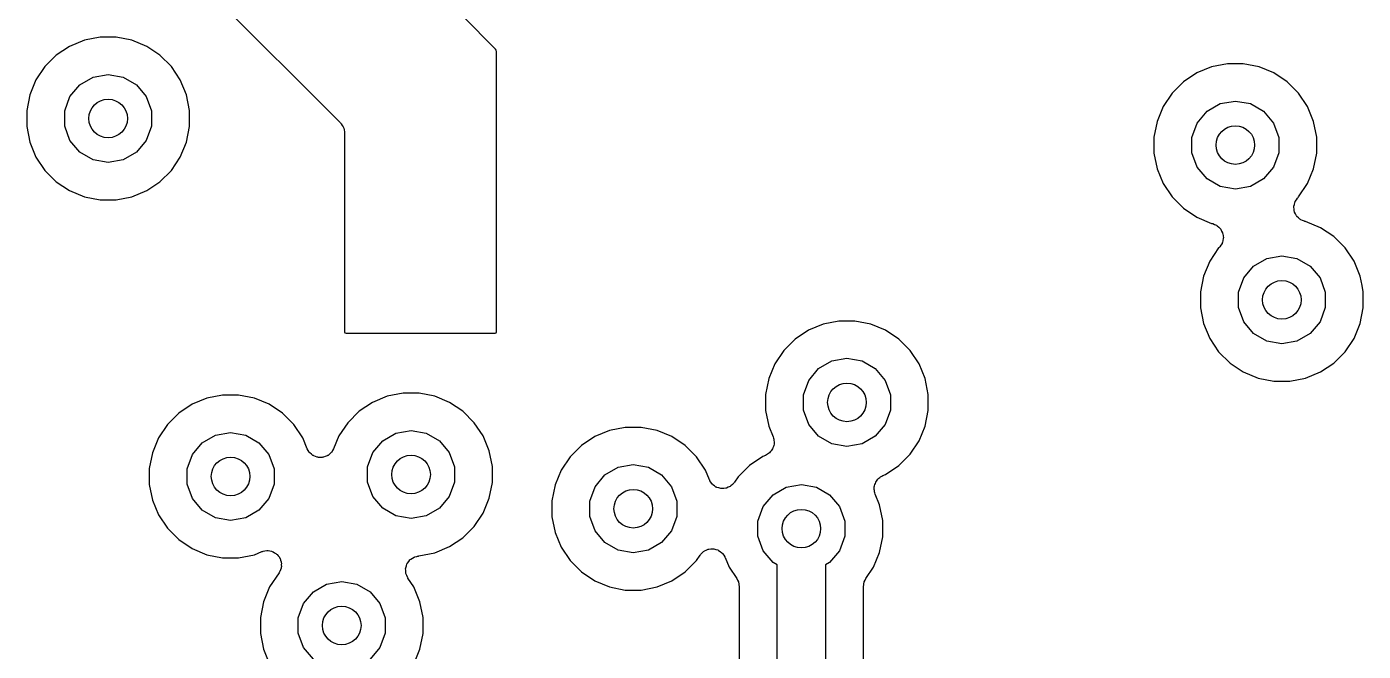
# Model space of a CAD drawing. Extents: x 91.4 to 190.2, y -113.9 to -59.9.
# Drawn here: x 131.91 to 145.99, y -88.92 to -82.34 of the extents above; entities that cross this region are included whole.
import ezdxf

# ---------------------------------------------------------------- set-up
doc = ezdxf.new("R2010")
doc.units = 0
doc.header["$MEASUREMENT"] = 0
doc.layers.add('BLACK', color=7, linetype='CONTINUOUS')

msp = doc.modelspace()

# ---------------------------------------------------------------- linework, layer by layer
at = {"layer": 'BLACK', "linetype": 'CONTINUOUS'}
for p, q in [((133.474, -81.6139), (135.216, -83.3561)), ((136.85, -82.5796), (136.504, -82.2339)), ((132.686, -82.4528), (132.52, -82.4857)), ((132.854, -82.4528), (132.686, -82.4528)), ((133.02, -82.4857), (132.854, -82.4528)), ((132.364, -82.5504), (132.224, -82.6442)), ((132.52, -82.4857), (132.364, -82.5504)), ((133.176, -82.5504), (133.02, -82.4857)), ((133.316, -82.6442), (133.176, -82.5504)), ((136.857, -82.5911), (136.85, -82.5796)), ((136.86, -82.6048), (136.857, -82.5911)), ((136.86, -85.5552), (136.86, -82.6048)), ((132.224, -82.6442), (132.104, -82.7636)), ((133.436, -82.7636), (133.316, -82.6442)), ((144.556, -82.7328), (144.39, -82.7657)), ((144.724, -82.7328), (144.556, -82.7328)), ((144.89, -82.7657), (144.724, -82.7328)), ((132.104, -82.7636), (132.01, -82.904)), ((132.472, -82.9544), (132.611, -82.8737)), ((132.611, -82.8737), (132.77, -82.8457)), ((132.77, -82.8457), (132.929, -82.8737)), ((132.929, -82.8737), (133.068, -82.9544)), ((133.53, -82.904), (133.436, -82.7636)), ((144.234, -82.8304), (144.094, -82.9242)), ((144.39, -82.7657), (144.234, -82.8304)), ((145.046, -82.8304), (144.89, -82.7657)), ((145.186, -82.9242), (145.046, -82.8304)), ((132.01, -82.904), (131.946, -83.06)), ((132.368, -83.0779), (132.472, -82.9544)), ((133.068, -82.9544), (133.172, -83.0779)), ((133.594, -83.06), (133.53, -82.904)), ((144.094, -82.9242), (143.974, -83.0436)), ((145.306, -83.0436), (145.186, -82.9242)), ((131.946, -83.06), (131.913, -83.2256)), ((132.313, -83.2294), (132.368, -83.0779)), ((133.172, -83.0779), (133.227, -83.2294)), ((133.627, -83.2256), (133.594, -83.06)), ((143.974, -83.0436), (143.88, -83.184)), ((144.342, -83.2344), (144.481, -83.1537)), ((144.481, -83.1537), (144.64, -83.1257)), ((144.64, -83.1257), (144.799, -83.1537)), ((144.799, -83.1537), (144.938, -83.2344)), ((145.4, -83.184), (145.306, -83.0436)), ((131.913, -83.2256), (131.913, -83.3944)), ((132.313, -83.3906), (132.313, -83.2294)), ((133.227, -83.2294), (133.227, -83.3906)), ((133.627, -83.3944), (133.627, -83.2256)), ((143.88, -83.184), (143.816, -83.34)), ((144.238, -83.3579), (144.342, -83.2344)), ((144.938, -83.2344), (145.042, -83.3579)), ((145.464, -83.34), (145.4, -83.184)), ((131.913, -83.3944), (131.946, -83.56)), ((132.368, -83.5421), (132.313, -83.3906)), ((133.227, -83.3906), (133.172, -83.5421)), ((133.594, -83.56), (133.627, -83.3944)), ((135.216, -83.3561), (135.22, -83.3615)), ((135.22, -83.3615), (135.225, -83.3657)), ((135.225, -83.3657), (135.235, -83.3827)), ((135.235, -83.3827), (135.246, -83.3987)), ((135.246, -83.3987), (135.248, -83.4051)), ((135.248, -83.4051), (135.251, -83.4108)), ((135.251, -83.4108), (135.254, -83.4301)), ((135.254, -83.4301), (135.259, -83.4491)), ((135.259, -83.4491), (135.259, -83.4556)), ((135.259, -83.4556), (135.26, -83.4621)), ((143.816, -83.34), (143.783, -83.5056)), ((144.183, -83.5094), (144.238, -83.3579)), ((145.042, -83.3579), (145.097, -83.5094)), ((145.497, -83.5056), (145.464, -83.34)), ((131.946, -83.56), (132.01, -83.716)), ((132.472, -83.6656), (132.368, -83.5421)), ((133.172, -83.5421), (133.068, -83.6656)), ((133.53, -83.716), (133.594, -83.56)), ((135.26, -83.4621), (135.26, -85.5552)), ((143.783, -83.5056), (143.783, -83.6744)), ((144.183, -83.6706), (144.183, -83.5094)), ((145.097, -83.5094), (145.097, -83.6706)), ((145.497, -83.6744), (145.497, -83.5056)), ((132.01, -83.716), (132.104, -83.8564)), ((132.611, -83.7463), (132.472, -83.6656)), ((133.068, -83.6656), (132.929, -83.7463)), ((133.436, -83.8564), (133.53, -83.716)), ((143.783, -83.6744), (143.816, -83.84)), ((144.238, -83.8221), (144.183, -83.6706)), ((145.097, -83.6706), (145.042, -83.8221)), ((145.464, -83.84), (145.497, -83.6744)), ((132.104, -83.8564), (132.224, -83.9758)), ((132.77, -83.7743), (132.611, -83.7463)), ((132.929, -83.7463), (132.77, -83.7743)), ((133.316, -83.9758), (133.436, -83.8564)), ((143.816, -83.84), (143.88, -83.996)), ((144.342, -83.9456), (144.238, -83.8221)), ((145.042, -83.8221), (144.938, -83.9456)), ((145.4, -83.996), (145.464, -83.84)), ((132.224, -83.9758), (132.364, -84.0696)), ((133.176, -84.0696), (133.316, -83.9758)), ((143.88, -83.996), (143.974, -84.1364)), ((144.481, -84.0263), (144.342, -83.9456)), ((144.938, -83.9456), (144.799, -84.0263)), ((145.306, -84.1364), (145.4, -83.996)), ((132.364, -84.0696), (132.52, -84.1343)), ((132.52, -84.1343), (132.686, -84.1672)), ((132.854, -84.1672), (133.02, -84.1343)), ((133.02, -84.1343), (133.176, -84.0696)), ((143.974, -84.1364), (144.094, -84.2558)), ((144.64, -84.0543), (144.481, -84.0263)), ((144.799, -84.0263), (144.64, -84.0543)), ((145.283, -84.1673), (145.294, -84.1491)), ((145.294, -84.1491), (145.297, -84.146)), ((145.297, -84.146), (145.3, -84.142)), ((145.3, -84.142), (145.306, -84.1364)), ((132.686, -84.1672), (132.854, -84.1672)), ((144.094, -84.2558), (144.234, -84.3496)), ((145.256, -84.2448), (145.257, -84.2399)), ((145.26, -84.2657), (145.256, -84.2448)), ((145.257, -84.235), (145.262, -84.2145)), ((145.257, -84.2399), (145.257, -84.235)), ((145.261, -84.2869), (145.26, -84.2657)), ((145.264, -84.2914), (145.261, -84.2869)), ((145.262, -84.2145), (145.267, -84.1937)), ((145.264, -84.2963), (145.264, -84.2914)), ((145.275, -84.3148), (145.264, -84.2963)), ((145.267, -84.1937), (145.269, -84.1894)), ((145.269, -84.1894), (145.27, -84.1846)), ((145.27, -84.1846), (145.283, -84.1673)), ((144.234, -84.3496), (144.39, -84.4143)), ((144.39, -84.4143), (144.393, -84.4148)), ((144.393, -84.4148), (144.398, -84.4166)), ((144.398, -84.4166), (144.402, -84.4171)), ((144.402, -84.4171), (144.422, -84.426)), ((144.422, -84.426), (144.441, -84.4337)), ((144.441, -84.4337), (144.445, -84.437)), ((144.445, -84.437), (144.45, -84.4391)), ((144.45, -84.4391), (144.465, -84.4541)), ((145.283, -84.3341), (145.275, -84.3148)), ((145.287, -84.3376), (145.283, -84.3341)), ((145.289, -84.3419), (145.287, -84.3376)), ((145.305, -84.3559), (145.289, -84.3419)), ((145.32, -84.3709), (145.305, -84.3559)), ((145.325, -84.373), (145.32, -84.3709)), ((145.329, -84.3763), (145.325, -84.373)), ((145.348, -84.384), (145.329, -84.3763)), ((145.368, -84.3929), (145.348, -84.384)), ((145.372, -84.3934), (145.368, -84.3929)), ((145.377, -84.3952), (145.372, -84.3934)), ((145.38, -84.3957), (145.377, -84.3952)), ((145.536, -84.4604), (145.38, -84.3957)), ((144.465, -84.4541), (144.481, -84.4681)), ((144.481, -84.4681), (144.483, -84.4724)), ((144.483, -84.4724), (144.487, -84.4759)), ((144.487, -84.4759), (144.495, -84.4951)), ((144.495, -84.4951), (144.506, -84.5137)), ((144.506, -84.5137), (144.506, -84.5186)), ((144.506, -84.5186), (144.509, -84.5231)), ((144.513, -84.575), (144.508, -84.5955)), ((144.509, -84.5231), (144.51, -84.5443)), ((144.51, -84.5443), (144.514, -84.5652)), ((144.514, -84.5652), (144.513, -84.5701)), ((144.513, -84.5701), (144.513, -84.575)), ((145.676, -84.5542), (145.536, -84.4604)), ((145.796, -84.6736), (145.676, -84.5542)), ((144.464, -84.6736), (144.37, -84.814)), ((144.47, -84.668), (144.464, -84.6736)), ((144.473, -84.664), (144.47, -84.668)), ((144.476, -84.6609), (144.473, -84.664)), ((144.487, -84.6427), (144.476, -84.6609)), ((144.5, -84.6254), (144.487, -84.6427)), ((144.501, -84.6206), (144.5, -84.6254)), ((144.503, -84.6163), (144.501, -84.6206)), ((144.508, -84.5955), (144.503, -84.6163)), ((145.89, -84.814), (145.796, -84.6736)), ((144.37, -84.814), (144.306, -84.97)), ((144.728, -84.9879), (144.832, -84.8644)), ((144.832, -84.8644), (144.971, -84.7837)), ((144.971, -84.7837), (145.13, -84.7557)), ((145.13, -84.7557), (145.289, -84.7837)), ((145.289, -84.7837), (145.428, -84.8644)), ((145.428, -84.8644), (145.532, -84.9879)), ((145.954, -84.97), (145.89, -84.814)), ((144.306, -84.97), (144.273, -85.1356)), ((144.673, -85.1394), (144.728, -84.9879)), ((145.532, -84.9879), (145.587, -85.1394)), ((145.974, -85.0701), (145.954, -84.97)), ((144.273, -85.1356), (144.273, -85.3044)), ((144.673, -85.3006), (144.673, -85.1394)), ((145.587, -85.1394), (145.587, -85.3006)), ((145.987, -85.1356), (145.974, -85.0701)), ((145.987, -85.3044), (145.987, -85.1356)), ((144.273, -85.3044), (144.306, -85.47)), ((144.728, -85.4521), (144.673, -85.3006)), ((145.587, -85.3006), (145.532, -85.4521)), ((145.954, -85.47), (145.987, -85.3044)), ((135.26, -85.5552), (135.262, -85.5675)), ((135.262, -85.5675), (135.275, -85.57)), ((136.845, -85.57), (136.858, -85.5675)), ((136.858, -85.5675), (136.86, -85.5552)), ((140.144, -85.5404), (140.004, -85.6342)), ((140.3, -85.4757), (140.144, -85.5404)), ((140.466, -85.4428), (140.3, -85.4757)), ((140.634, -85.4428), (140.466, -85.4428)), ((140.8, -85.4757), (140.634, -85.4428)), ((140.956, -85.5404), (140.8, -85.4757)), ((141.096, -85.6342), (140.956, -85.5404)), ((144.306, -85.47), (144.37, -85.626)), ((144.832, -85.5756), (144.728, -85.4521)), ((145.532, -85.4521), (145.428, -85.5756)), ((145.89, -85.626), (145.954, -85.47)), ((135.275, -85.57), (136.845, -85.57)), ((140.004, -85.6342), (139.884, -85.7536)), ((141.216, -85.7536), (141.096, -85.6342)), ((144.37, -85.626), (144.464, -85.7664)), ((144.971, -85.6563), (144.832, -85.5756)), ((145.13, -85.6843), (144.971, -85.6563)), ((145.289, -85.6563), (145.13, -85.6843)), ((145.428, -85.5756), (145.289, -85.6563)), ((145.796, -85.7664), (145.89, -85.626)), ((139.884, -85.7536), (139.79, -85.894)), ((140.391, -85.8637), (140.55, -85.8357)), ((140.55, -85.8357), (140.709, -85.8637)), ((141.31, -85.894), (141.216, -85.7536)), ((144.464, -85.7664), (144.584, -85.8858)), ((145.676, -85.8858), (145.796, -85.7664)), ((139.79, -85.894), (139.726, -86.05)), ((140.148, -86.0679), (140.252, -85.9444)), ((140.252, -85.9444), (140.391, -85.8637)), ((140.709, -85.8637), (140.848, -85.9444)), ((140.848, -85.9444), (140.952, -86.0679)), ((141.374, -86.05), (141.31, -85.894)), ((144.584, -85.8858), (144.724, -85.9796)), ((144.724, -85.9796), (144.88, -86.0443)), ((145.38, -86.0443), (145.536, -85.9796)), ((145.536, -85.9796), (145.676, -85.8858)), ((139.726, -86.05), (139.693, -86.2156)), ((140.093, -86.2194), (140.148, -86.0679)), ((140.952, -86.0679), (141.007, -86.2194)), ((141.407, -86.2156), (141.374, -86.05)), ((144.88, -86.0443), (145.046, -86.0772)), ((145.046, -86.0772), (145.214, -86.0772)), ((145.214, -86.0772), (145.38, -86.0443)), ((133.81, -86.2557), (133.654, -86.3204)), ((133.976, -86.2228), (133.81, -86.2557)), ((134.144, -86.2228), (133.976, -86.2228)), ((134.31, -86.2557), (134.144, -86.2228)), ((134.466, -86.3204), (134.31, -86.2557)), ((135.71, -86.2357), (135.554, -86.3004)), ((135.876, -86.2028), (135.71, -86.2357)), ((136.044, -86.2028), (135.876, -86.2028)), ((136.21, -86.2357), (136.044, -86.2028)), ((136.366, -86.3004), (136.21, -86.2357)), ((139.693, -86.2156), (139.693, -86.3844)), ((140.093, -86.3806), (140.093, -86.2194)), ((141.007, -86.2194), (141.007, -86.3806)), ((141.407, -86.3844), (141.407, -86.2156)), ((133.514, -86.4142), (133.394, -86.5336)), ((133.654, -86.3204), (133.514, -86.4142)), ((134.606, -86.4142), (134.466, -86.3204)), ((134.726, -86.5336), (134.606, -86.4142)), ((135.414, -86.3942), (135.294, -86.5136)), ((135.554, -86.3004), (135.414, -86.3942)), ((136.506, -86.3942), (136.366, -86.3004)), ((136.626, -86.5136), (136.506, -86.3942)), ((139.693, -86.3844), (139.726, -86.55)), ((140.148, -86.5321), (140.093, -86.3806)), ((141.007, -86.3806), (140.952, -86.5321)), ((141.374, -86.55), (141.407, -86.3844)), ((133.394, -86.5336), (133.3, -86.674)), ((134.82, -86.674), (134.726, -86.5336)), ((135.294, -86.5136), (135.2, -86.654)), ((136.72, -86.654), (136.626, -86.5136)), ((139.726, -86.55), (139.773, -86.663)), ((140.252, -86.6556), (140.148, -86.5321)), ((140.952, -86.5321), (140.848, -86.6556)), ((141.31, -86.706), (141.374, -86.55)), ((133.3, -86.674), (133.236, -86.83)), ((133.762, -86.7244), (133.901, -86.6437)), ((133.901, -86.6437), (134.06, -86.6157)), ((134.06, -86.6157), (134.219, -86.6437)), ((134.219, -86.6437), (134.358, -86.7244)), ((134.867, -86.789), (134.82, -86.674)), ((135.2, -86.654), (135.144, -86.789)), ((135.662, -86.7044), (135.801, -86.6237)), ((135.801, -86.6237), (135.96, -86.5957)), ((135.96, -86.5957), (136.119, -86.6237)), ((136.119, -86.6237), (136.258, -86.7044)), ((136.784, -86.81), (136.72, -86.654)), ((137.894, -86.6604), (137.754, -86.7542)), ((138.05, -86.5957), (137.894, -86.6604)), ((138.216, -86.5628), (138.05, -86.5957)), ((138.384, -86.5628), (138.216, -86.5628)), ((138.55, -86.5957), (138.384, -86.5628)), ((138.706, -86.6604), (138.55, -86.5957)), ((138.846, -86.7542), (138.706, -86.6604)), ((139.773, -86.663), (139.775, -86.6758)), ((139.775, -86.6758), (139.78, -86.688)), ((139.78, -86.688), (139.781, -86.7011)), ((140.391, -86.7363), (140.252, -86.6556)), ((140.848, -86.6556), (140.709, -86.7363)), ((133.236, -86.83), (133.203, -86.9956)), ((133.658, -86.8479), (133.762, -86.7244)), ((134.358, -86.7244), (134.462, -86.8479)), ((134.878, -86.8055), (134.867, -86.789)), ((134.887, -86.8229), (134.878, -86.8055)), ((134.892, -86.8273), (134.887, -86.8229)), ((134.895, -86.8329), (134.892, -86.8273)), ((134.911, -86.8448), (134.895, -86.8329)), ((135.116, -86.8329), (135.101, -86.8448)), ((135.12, -86.8273), (135.116, -86.8329)), ((135.125, -86.8229), (135.12, -86.8273)), ((135.134, -86.8055), (135.125, -86.8229)), ((135.144, -86.789), (135.134, -86.8055)), ((135.503, -86.9794), (135.558, -86.8279)), ((135.558, -86.8279), (135.662, -86.7044)), ((136.258, -86.7044), (136.362, -86.8279)), ((136.362, -86.8279), (136.417, -86.9794)), ((136.817, -86.9756), (136.784, -86.81)), ((137.754, -86.7542), (137.634, -86.8736)), ((138.966, -86.8736), (138.846, -86.7542)), ((139.735, -86.831), (139.724, -86.8381)), ((139.743, -86.8206), (139.735, -86.831)), ((139.753, -86.8117), (139.743, -86.8206)), ((139.759, -86.8001), (139.753, -86.8117)), ((139.767, -86.7897), (139.759, -86.8001)), ((139.771, -86.7772), (139.767, -86.7897)), ((139.777, -86.7655), (139.771, -86.7772)), ((139.779, -86.7525), (139.777, -86.7655)), ((139.783, -86.74), (139.779, -86.7525)), ((139.781, -86.7011), (139.784, -86.7139)), ((139.784, -86.7139), (139.782, -86.7269)), ((139.782, -86.7269), (139.783, -86.74)), ((140.55, -86.7643), (140.391, -86.7363)), ((140.709, -86.7363), (140.55, -86.7643)), ((141.216, -86.8464), (141.31, -86.706)), ((133.603, -86.9994), (133.658, -86.8479)), ((134.462, -86.8479), (134.517, -86.9994)), ((134.925, -86.8581), (134.911, -86.8448)), ((134.931, -86.8606), (134.925, -86.8581)), ((134.937, -86.8646), (134.931, -86.8606)), ((134.955, -86.8705), (134.937, -86.8646)), ((134.973, -86.878), (134.955, -86.8705)), ((134.98, -86.8783), (134.973, -86.878)), ((134.986, -86.8803), (134.98, -86.8783)), ((135.006, -86.8794), (134.986, -86.8803)), ((135.025, -86.8803), (135.006, -86.8794)), ((135.032, -86.8783), (135.025, -86.8803)), ((135.038, -86.878), (135.032, -86.8783)), ((135.056, -86.8705), (135.038, -86.878)), ((135.075, -86.8646), (135.056, -86.8705)), ((135.08, -86.8606), (135.075, -86.8646)), ((135.086, -86.8581), (135.08, -86.8606)), ((135.101, -86.8448), (135.086, -86.8581)), ((136.817, -87.1444), (136.817, -86.9756)), ((137.634, -86.8736), (137.54, -87.014)), ((138.141, -86.9837), (138.3, -86.9557)), ((138.3, -86.9557), (138.459, -86.9837)), ((139.06, -87.014), (138.966, -86.8736)), ((139.524, -86.9642), (139.404, -87.0836)), ((139.664, -86.8704), (139.524, -86.9642)), ((139.691, -86.859), (139.664, -86.8704)), ((139.702, -86.852), (139.691, -86.859)), ((139.715, -86.8469), (139.702, -86.852)), ((139.724, -86.8381), (139.715, -86.8469)), ((140.956, -87.0596), (141.096, -86.9658)), ((141.096, -86.9658), (141.216, -86.8464)), ((133.203, -86.9956), (133.203, -87.1644)), ((133.603, -87.1606), (133.603, -86.9994)), ((134.517, -86.9994), (134.517, -87.1606)), ((135.503, -87.1406), (135.503, -86.9794)), ((136.417, -86.9794), (136.417, -87.1406)), ((137.54, -87.014), (137.476, -87.17)), ((137.898, -87.1879), (138.002, -87.0644)), ((138.002, -87.0644), (138.141, -86.9837)), ((138.459, -86.9837), (138.598, -87.0644)), ((138.598, -87.0644), (138.702, -87.1879)), ((139.102, -87.116), (139.06, -87.014)), ((139.105, -87.1201), (139.102, -87.116)), ((139.404, -87.0836), (139.365, -87.1419)), ((140.867, -87.1183), (140.877, -87.1094)), ((140.877, -87.1094), (140.885, -87.099)), ((140.885, -87.099), (140.896, -87.0919)), ((140.896, -87.0919), (140.905, -87.0831)), ((140.905, -87.0831), (140.918, -87.078)), ((140.918, -87.078), (140.929, -87.071)), ((140.929, -87.071), (140.956, -87.0596)), ((133.203, -87.1644), (133.236, -87.33)), ((133.658, -87.3121), (133.603, -87.1606)), ((134.517, -87.1606), (134.462, -87.3121)), ((135.558, -87.2921), (135.503, -87.1406)), ((136.417, -87.1406), (136.362, -87.2921)), ((136.784, -87.31), (136.817, -87.1444)), ((137.476, -87.17), (137.443, -87.3356)), ((137.843, -87.3394), (137.898, -87.1879)), ((138.702, -87.1879), (138.757, -87.3394)), ((139.106, -87.1249), (139.105, -87.1201)), ((139.118, -87.142), (139.106, -87.1249)), ((139.13, -87.1599), (139.118, -87.142)), ((139.134, -87.1629), (139.13, -87.1599)), ((139.137, -87.1669), (139.134, -87.1629)), ((139.154, -87.1787), (139.137, -87.1669)), ((139.171, -87.1916), (139.154, -87.1787)), ((139.176, -87.1931), (139.171, -87.1916)), ((139.18, -87.1959), (139.176, -87.1931)), ((139.201, -87.2009), (139.18, -87.1959)), ((139.221, -87.2073), (139.201, -87.2009)), ((139.226, -87.2071), (139.221, -87.2073)), ((139.231, -87.2082), (139.226, -87.2071)), ((139.252, -87.2059), (139.231, -87.2082)), ((139.273, -87.205), (139.252, -87.2059)), ((139.278, -87.2031), (139.273, -87.205)), ((139.282, -87.2026), (139.278, -87.2031)), ((139.301, -87.1932), (139.282, -87.2026)), ((139.321, -87.1851), (139.301, -87.1932)), ((139.325, -87.1817), (139.321, -87.1851)), ((139.329, -87.1795), (139.325, -87.1817)), ((139.344, -87.1642), (139.329, -87.1795)), ((139.359, -87.1499), (139.344, -87.1642)), ((139.362, -87.1455), (139.359, -87.1499)), ((139.365, -87.1419), (139.362, -87.1455)), ((139.772, -87.2744), (139.911, -87.1937)), ((139.911, -87.1937), (140.07, -87.1657)), ((140.07, -87.1657), (140.229, -87.1937)), ((140.229, -87.1937), (140.368, -87.2744)), ((140.836, -87.2161), (140.838, -87.2031)), ((140.839, -87.2289), (140.836, -87.2161)), ((140.837, -87.19), (140.841, -87.1775)), ((140.838, -87.2031), (140.837, -87.19)), ((140.84, -87.242), (140.839, -87.2289)), ((140.845, -87.2542), (140.84, -87.242)), ((140.841, -87.1775), (140.843, -87.1645)), ((140.843, -87.1645), (140.849, -87.1528)), ((140.847, -87.267), (140.845, -87.2542)), ((140.849, -87.1528), (140.853, -87.1403)), ((140.853, -87.1403), (140.861, -87.1299)), ((140.861, -87.1299), (140.867, -87.1183)), ((133.236, -87.33), (133.3, -87.486)), ((133.762, -87.4356), (133.658, -87.3121)), ((134.462, -87.3121), (134.358, -87.4356)), ((135.662, -87.4156), (135.558, -87.2921)), ((136.362, -87.2921), (136.258, -87.4156)), ((136.72, -87.466), (136.784, -87.31)), ((137.443, -87.3356), (137.443, -87.5044)), ((137.843, -87.5006), (137.843, -87.3394)), ((138.757, -87.3394), (138.757, -87.5006)), ((139.613, -87.5494), (139.668, -87.3979)), ((139.668, -87.3979), (139.772, -87.2744)), ((140.368, -87.2744), (140.472, -87.3979)), ((140.472, -87.3979), (140.527, -87.5494)), ((140.894, -87.38), (140.847, -87.267)), ((140.927, -87.5456), (140.894, -87.38)), ((133.3, -87.486), (133.394, -87.6264)), ((133.901, -87.5163), (133.762, -87.4356)), ((134.06, -87.5443), (133.901, -87.5163)), ((134.219, -87.5163), (134.06, -87.5443)), ((134.358, -87.4356), (134.219, -87.5163)), ((135.801, -87.4963), (135.662, -87.4156)), ((135.96, -87.5243), (135.801, -87.4963)), ((136.119, -87.4963), (135.96, -87.5243)), ((136.258, -87.4156), (136.119, -87.4963)), ((136.626, -87.6064), (136.72, -87.466)), ((137.443, -87.5044), (137.476, -87.67)), ((137.898, -87.6521), (137.843, -87.5006)), ((138.757, -87.5006), (138.702, -87.6521)), ((133.394, -87.6264), (133.514, -87.7458)), ((136.506, -87.7258), (136.626, -87.6064)), ((137.476, -87.67), (137.54, -87.826)), ((138.002, -87.7756), (137.898, -87.6521)), ((138.702, -87.6521), (138.598, -87.7756)), ((139.613, -87.7106), (139.613, -87.5494)), ((140.527, -87.5494), (140.527, -87.7106)), ((140.927, -87.7144), (140.927, -87.5456)), ((133.514, -87.7458), (133.654, -87.8396)), ((136.21, -87.8843), (136.366, -87.8196)), ((136.366, -87.8196), (136.506, -87.7258)), ((138.141, -87.8563), (138.002, -87.7756)), ((138.598, -87.7756), (138.459, -87.8563)), ((139.668, -87.8621), (139.613, -87.7106)), ((140.527, -87.7106), (140.472, -87.8621)), ((140.894, -87.88), (140.927, -87.7144)), ((133.654, -87.8396), (133.81, -87.9043)), ((133.81, -87.9043), (133.976, -87.9372)), ((133.976, -87.9372), (134.144, -87.9372)), ((134.144, -87.9372), (134.31, -87.9043)), ((134.31, -87.9043), (134.389, -87.8717)), ((134.389, -87.8717), (134.397, -87.8699)), ((134.397, -87.8699), (134.404, -87.8662)), ((134.404, -87.8662), (134.422, -87.8643)), ((134.422, -87.8643), (134.44, -87.8604)), ((134.44, -87.8604), (134.448, -87.8615)), ((134.448, -87.8615), (134.456, -87.8606)), ((134.456, -87.8606), (134.473, -87.8648)), ((134.473, -87.8648), (134.491, -87.8672)), ((134.491, -87.8672), (134.499, -87.871)), ((134.499, -87.871), (134.507, -87.873)), ((134.507, -87.873), (134.521, -87.8829)), ((134.521, -87.8829), (134.537, -87.8912)), ((134.537, -87.8912), (134.543, -87.8973)), ((134.543, -87.8973), (134.55, -87.9019)), ((134.55, -87.9019), (134.56, -87.9164)), ((134.56, -87.9164), (134.573, -87.9297)), ((134.573, -87.9297), (134.576, -87.9373)), ((134.576, -87.9373), (134.581, -87.9439)), ((134.581, -87.9439), (134.586, -87.9612)), ((134.586, -87.9612), (134.593, -87.9778)), ((135.936, -87.9759), (135.948, -87.9588)), ((135.948, -87.9588), (135.952, -87.9561)), ((135.952, -87.9561), (135.956, -87.9523)), ((135.956, -87.9523), (135.974, -87.9417)), ((135.974, -87.9417), (135.992, -87.9299)), ((135.992, -87.9299), (135.996, -87.9287)), ((135.996, -87.9287), (136.001, -87.9262)), ((136.001, -87.9262), (136.022, -87.9226)), ((136.022, -87.9226), (136.027, -87.9212)), ((136.027, -87.9212), (136.03, -87.9201)), ((136.03, -87.9201), (136.039, -87.9183)), ((136.039, -87.9183), (136.042, -87.9175)), ((136.042, -87.9175), (136.043, -87.9176)), ((136.043, -87.9176), (136.21, -87.8843)), ((137.54, -87.826), (137.634, -87.9664)), ((138.3, -87.8843), (138.141, -87.8563)), ((138.459, -87.8563), (138.3, -87.8843)), ((138.966, -87.9664), (139.005, -87.9081)), ((139.005, -87.9081), (139.008, -87.9045)), ((139.008, -87.9045), (139.011, -87.9001)), ((139.011, -87.9001), (139.026, -87.8858)), ((139.026, -87.8858), (139.041, -87.8705)), ((139.041, -87.8705), (139.045, -87.8683)), ((139.045, -87.8683), (139.049, -87.8649)), ((139.049, -87.8649), (139.069, -87.8568)), ((139.069, -87.8568), (139.088, -87.8474)), ((139.088, -87.8474), (139.092, -87.8469)), ((139.092, -87.8469), (139.097, -87.845)), ((139.097, -87.845), (139.118, -87.8441)), ((139.118, -87.8441), (139.139, -87.8418)), ((139.139, -87.8418), (139.144, -87.8429)), ((139.144, -87.8429), (139.149, -87.8427)), ((139.149, -87.8427), (139.169, -87.8491)), ((139.169, -87.8491), (139.19, -87.8541)), ((139.19, -87.8541), (139.194, -87.8569)), ((139.194, -87.8569), (139.199, -87.8584)), ((139.199, -87.8584), (139.216, -87.8713)), ((139.216, -87.8713), (139.233, -87.8831)), ((139.233, -87.8831), (139.236, -87.8871)), ((139.236, -87.8871), (139.24, -87.8901)), ((139.24, -87.8901), (139.252, -87.908)), ((139.252, -87.908), (139.264, -87.9251)), ((139.264, -87.9251), (139.265, -87.9299)), ((139.265, -87.9299), (139.268, -87.934)), ((139.268, -87.934), (139.31, -88.036)), ((139.772, -87.9856), (139.668, -87.8621)), ((140.472, -87.8621), (140.368, -87.9856)), ((140.83, -88.036), (140.894, -87.88)), ((134.571, -88.0936), (134.47, -88.244)), ((134.574, -88.086), (134.571, -88.0936)), ((134.579, -88.0795), (134.574, -88.086)), ((134.585, -88.0624), (134.579, -88.0795)), ((134.592, -88.0459), (134.585, -88.0624)), ((134.595, -88.0298), (134.592, -88.0377)), ((134.592, -88.0377), (134.592, -88.0459)), ((134.593, -87.9778), (134.593, -87.986)), ((134.593, -87.986), (134.595, -87.9939)), ((134.595, -87.9939), (134.594, -88.0119)), ((134.594, -88.0119), (134.595, -88.0298)), ((135.903, -88.0509), (135.904, -88.0461)), ((135.904, -88.072), (135.903, -88.0509)), ((135.904, -88.0412), (135.911, -88.0212)), ((135.904, -88.0461), (135.904, -88.0412)), ((135.904, -88.0932), (135.904, -88.072)), ((135.906, -88.0979), (135.904, -88.0932)), ((135.906, -88.1029), (135.906, -88.0979)), ((135.915, -88.1223), (135.906, -88.1029)), ((135.911, -88.0212), (135.917, -88.0009)), ((135.917, -88.0009), (135.92, -87.9969)), ((135.92, -87.9969), (135.922, -87.9922)), ((135.922, -87.9922), (135.936, -87.9759)), ((137.634, -87.9664), (137.754, -88.0858)), ((137.754, -88.0858), (137.894, -88.1796)), ((138.706, -88.1796), (138.846, -88.0858)), ((138.846, -88.0858), (138.966, -87.9664)), ((139.31, -88.036), (139.391, -88.1563)), ((139.816, -88.0113), (139.772, -87.9856)), ((139.816, -90.8748), (139.816, -88.0113)), ((140.368, -87.9856), (140.324, -88.0113)), ((140.324, -88.0113), (140.324, -90.9689)), ((140.749, -88.1563), (140.83, -88.036)), ((134.932, -88.2944), (135.071, -88.2137)), ((135.071, -88.2137), (135.23, -88.1857)), ((135.23, -88.1857), (135.389, -88.2137)), ((135.389, -88.2137), (135.528, -88.2944)), ((135.922, -88.1422), (135.915, -88.1223)), ((135.925, -88.146), (135.922, -88.1422)), ((135.927, -88.1505), (135.925, -88.146)), ((135.99, -88.244), (135.927, -88.1505)), ((137.894, -88.1796), (138.05, -88.2443)), ((138.55, -88.2443), (138.706, -88.1796)), ((139.391, -88.1563), (139.398, -88.1728)), ((139.398, -88.1728), (139.407, -88.1883)), ((139.407, -88.1883), (139.408, -88.1965)), ((139.408, -88.1965), (139.412, -88.204)), ((139.412, -88.204), (139.413, -88.2219)), ((139.413, -88.2219), (139.416, -88.2396)), ((139.416, -88.2396), (139.416, -90.647)), ((140.724, -88.2396), (140.727, -88.2219)), ((140.724, -90.1697), (140.724, -88.2396)), ((140.727, -88.2219), (140.728, -88.204)), ((140.728, -88.204), (140.732, -88.1964)), ((140.732, -88.1964), (140.733, -88.1883)), ((140.733, -88.1883), (140.742, -88.1728)), ((140.742, -88.1728), (140.749, -88.1563)), ((134.47, -88.244), (134.406, -88.4)), ((134.828, -88.4179), (134.932, -88.2944)), ((135.528, -88.2944), (135.632, -88.4179)), ((136.054, -88.4), (135.99, -88.244)), ((138.05, -88.2443), (138.216, -88.2772)), ((138.216, -88.2772), (138.384, -88.2772)), ((138.384, -88.2772), (138.55, -88.2443)), ((134.406, -88.4), (134.373, -88.5656)), ((134.773, -88.5694), (134.828, -88.4179)), ((135.632, -88.4179), (135.687, -88.5694)), ((136.087, -88.5656), (136.054, -88.4)), ((134.373, -88.5656), (134.373, -88.7344)), ((134.773, -88.7306), (134.773, -88.5694)), ((135.687, -88.5694), (135.687, -88.7306)), ((136.087, -88.7344), (136.087, -88.5656)), ((134.373, -88.7344), (134.406, -88.9)), ((134.828, -88.8821), (134.773, -88.7306)), ((135.687, -88.7306), (135.632, -88.8821)), ((136.054, -88.9), (136.087, -88.7344)), ((134.406, -88.9), (134.47, -89.056)), ((134.932, -89.0056), (134.828, -88.8821)), ((135.632, -88.8821), (135.528, -89.0056)), ((135.99, -89.056), (136.054, -88.9))]:
    msp.add_line(p, q, dxfattribs=at)
at = {"layer": 'BLACK'}
for centre in [(132.77, -83.31), (144.64, -83.59), (145.13, -85.22), (140.55, -86.3), (134.06, -87.08), (135.96, -87.06), (138.3, -87.42), (140.07, -87.63), (135.23, -88.65)]:
    msp.add_circle(centre, 0.2032, dxfattribs=at)

doc.saveas('drawing.dxf')
